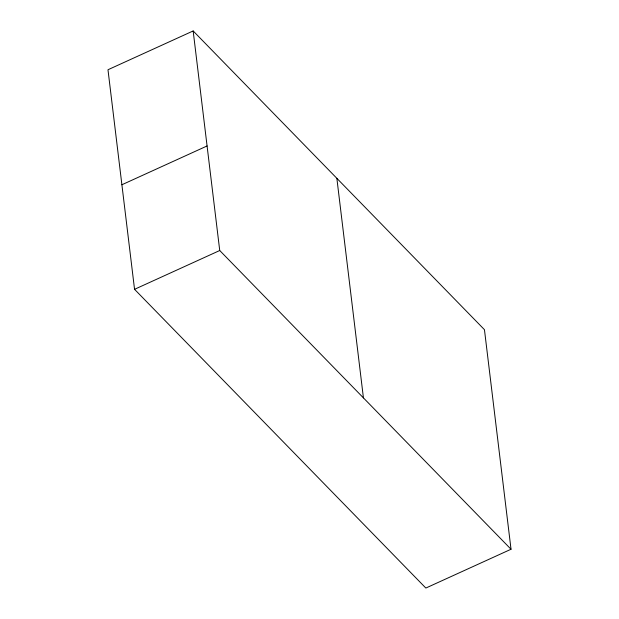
<?xml version="1.0" encoding="UTF-8"?>
<svg xmlns="http://www.w3.org/2000/svg" width="619" height="619" viewBox="0 0 619 619"><rect width="100%" height="100%" fill="white"/><g stroke="black" fill="none" stroke-linecap="round" stroke-linejoin="round"><path stroke-width="0.93" d="M193.159 30.95L107.977 69.746L134.547 289.313L425.841 588.05L511.023 549.254L484.453 329.687L193.159 30.95L219.73 250.517L511.023 549.254M121.897 184.756L207.079 145.96M134.547 289.313L219.73 250.517M336.86 178.326L363.43 397.893"/></g></svg>
